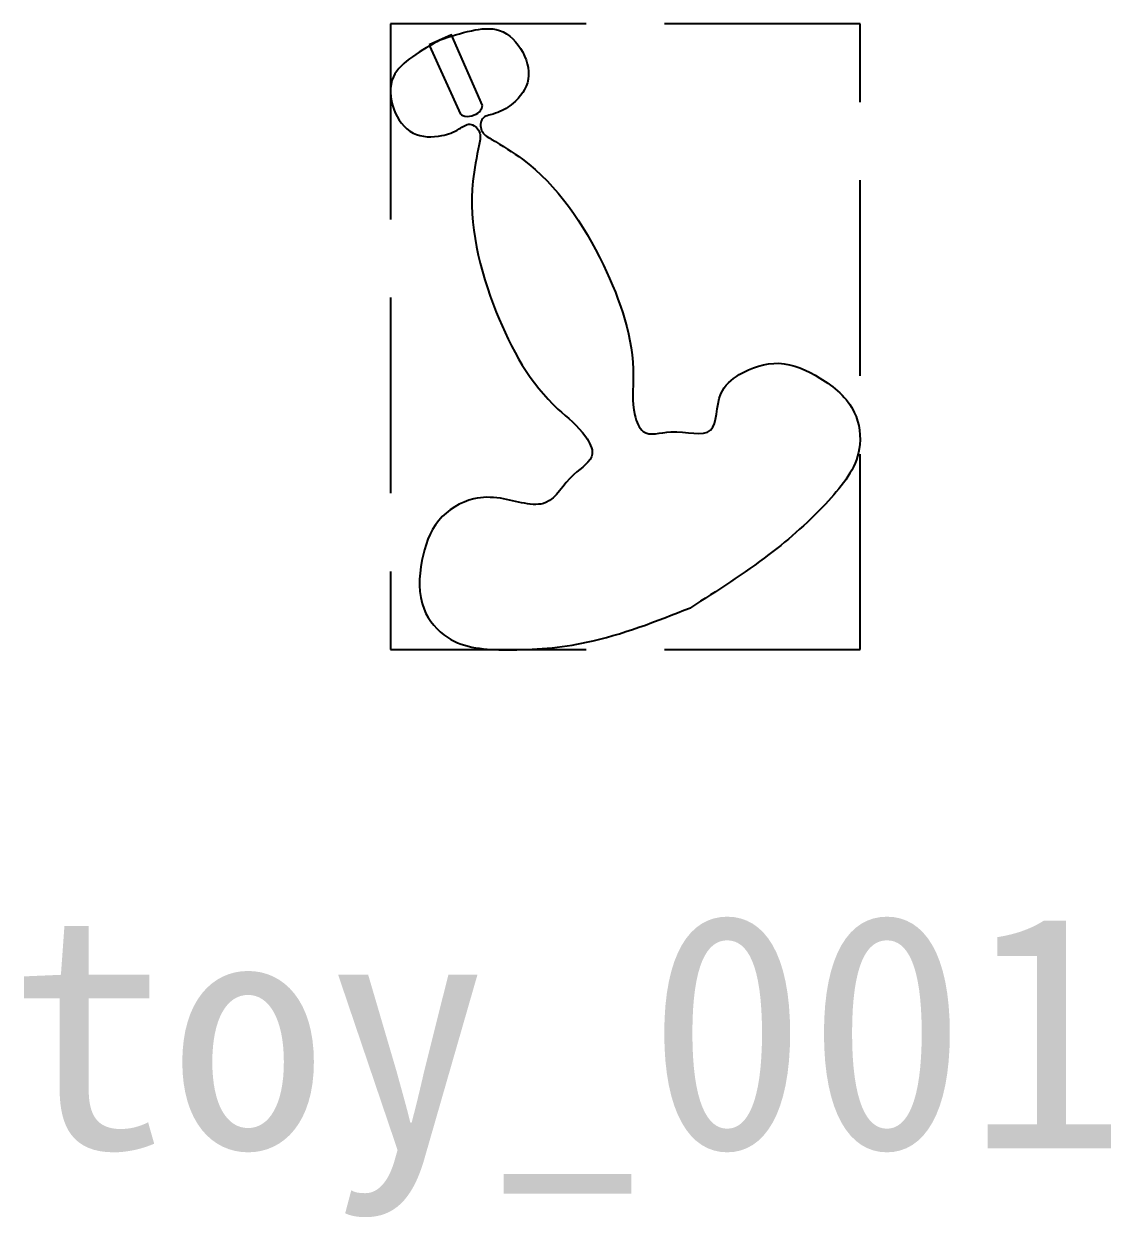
# Model space of a CAD drawing. Extents: x 23971 to 232415, y -48119 to 67869.
# Drawn here: x 92114 to 92809, y 24713 to 25475 of the extents above; entities that cross this region are included whole.
import ezdxf

# ---------------------------------------------------------------- set-up
doc = ezdxf.new("R2010")
doc.units = 0
doc.header["$LTSCALE"] = 1000
doc.header["$MEASUREMENT"] = 0
doc.linetypes.add('DASH', pattern=[0.35, 0.25, -0.1])
doc.layers.add('PM-家具', color=146, linetype='Continuous')
doc.styles.get("Standard").update_dxf_attribs({"font": 'gbenor.shx', "bigfont": 'gbcbig.shx'})

# ---------------------------------------------------------------- blocks, each defined once
blk = doc.blocks.new('装饰飞机')
for points in [[(-1714.1, -90978), (-1824.3, -90725.4), (-1904.5, -90761.7)], [(-1903, -90765.1), (-1792.8, -91008.7)]]:
    blk.add_lwpolyline(points)
for points in [[(-1864.8, -90743.7), (-1753.2, -90711), (-1654.1, -90709.8), (-1570.7, -90788.2), (-1554.2, -90897.3), (-1616.7, -90979), (-1676.2, -91008.3), (-1713.9, -91024.9), (-1717.4, -91066.6), (-1683, -91098.1), (-1571.7, -91169.8), (-1283.2, -91546.9), (-1176.6, -91942.8), (-1170.7, -92082.5), (-1140.9, -92141.2), (-1042.6, -92142.3), (-901.1, -92136), (-863.9, -92006.2), (-798.6, -91938), (-657.5, -91897.6), (-511.1, -91950), (-388.4, -92072.5), (-370.8, -92203.1), (-480.4, -92387.7), (-692.8, -92579.9), (-972.9, -92769.5)], [(-1864.8, -90743.7), (-1964.3, -90803.9), (-2032.1, -90876.2), (-2030.6, -90990.7), (-1961.2, -91076.5), (-1858.8, -91085.5), (-1797, -91061.4), (-1759.3, -91044.9), (-1726.1, -91070.5), (-1726.1, -91117.1), (-1748.4, -91247.6), (-1665.2, -91715), (-1445.1, -92061), (-1346.1, -92159.7), (-1323, -92221.3), (-1388.5, -92294.5), (-1488.7, -92394.6), (-1650.6, -92379.2), (-1744.9, -92381.3), (-1870, -92458.1), (-1930.3, -92601.5), (-1922.7, -92774.7), (-1838.3, -92875.8), (-1628.2, -92919.7), (-1342.9, -92892.8), (-972.9, -92769.5)], [(-1792.8, -91008.7), (-1776.7, -91016.2), (-1744.1, -91011.6), (-1720.8, -90995.5), (-1714.1, -90978)]]:
    blk.add_spline(points, degree=3)

msp = doc.modelspace()

# ---------------------------------------------------------------- linework, layer by layer
at = {"layer": 'PM-家具', "color": 251, "linetype": 'DASH', "ltscale": 0.5}
msp.add_lwpolyline([(92348.8, 25075.49), (92648.8, 25075.49), (92648.8, 25475.49), (92348.8, 25475.49)], close=True, dxfattribs=at)

# ---------------------------------------------------------------- block references
at = {"layer": 'PM-家具', "xscale": 0.1791916323897869, "yscale": 0.1791916323897869, "zscale": 0.1791916323897869}
msp.add_blockref('装饰飞机', (92714.71, 41725.79), dxfattribs=at)

# ---------------------------------------------------------------- texts
at = {"insert": (92104.7, 24906.61), "char_height": 150, "attachment_point": 1}
msp.add_mtext_dynamic_manual_height_columns('{\\f@FangSong|b0|i0|c134|p49;toy_001}', width=1434.4017, gutter_width=1750, heights=[0], dxfattribs=at)

doc.saveas('drawing.dxf')
